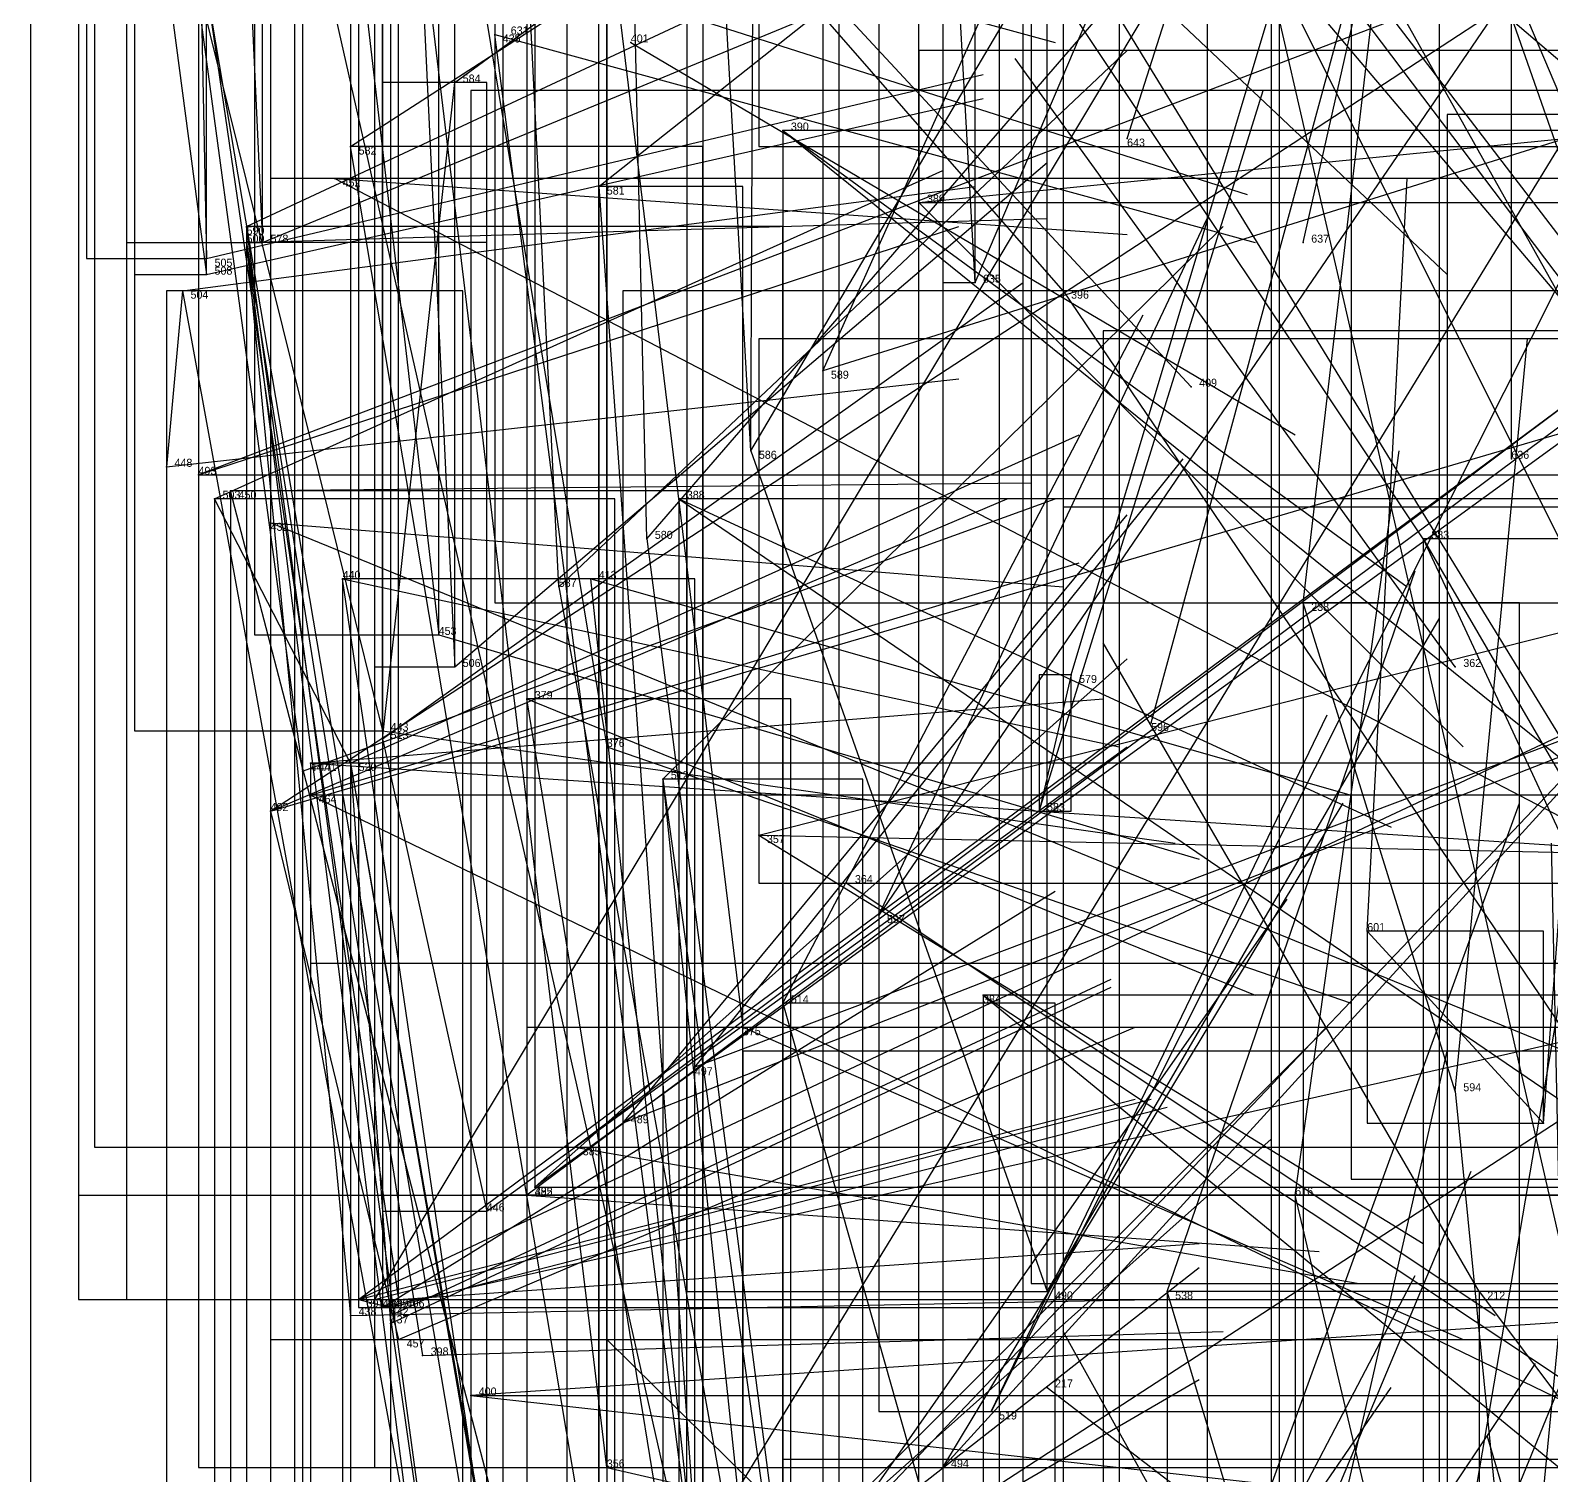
# Model space of a CAD drawing. Extents: x 59.1 to 70.8, y 600.3 to 605.1.
# Drawn here: x 68.106 to 68.296, y 601.061 to 601.2415 of the extents above; entities that cross this region are included whole.
import ezdxf

# ---------------------------------------------------------------- set-up
doc = ezdxf.new("R2010")
doc.units = 0
for name, color, linetype in [('Clients', 3, 'CONTINUOUS'), ('Facilities', 3, 'CONTINUOUS'), ('Facilities_lines', 3, 'CONTINUOUS'), ('Min_max_boxes', 1, 'CONTINUOUS'), ('Normals', 1, 'CONTINUOUS'), ('Source_points', 5, 'CONTINUOUS'), ('Text', 3, 'CONTINUOUS')]:
    doc.layers.add(name, color=color, linetype=linetype)

msp = doc.modelspace()

# ---------------------------------------------------------------- linework, layer by layer
at = {"layer": 'Clients', "color": 5}
for p in [(68.164, 601.241, 444.606), (68.159, 601.235, 445.196), (68.146, 601.227, 445.137), (68.144, 601.223, 444.683), (68.133, 601.217, 445.079), (68.135, 601.215, 445.015), (68.128, 601.213, 444.95), (68.128, 601.211, 444.885), (68.205, 601.199, 445.236), (68.123, 601.187, 444.747), (68.127, 601.186, 444.823), (68.131, 601.184, 444.673), (68.129, 601.183, 444.902), (68.136, 601.18, 444.594), (68.145, 601.173, 444.518), (68.176, 601.173, 444.465), (68.265, 601.17, 445.221), (68.157, 601.166, 444.443), (68.159, 601.162, 444.999), (68.168, 601.158, 444.364), (68.15, 601.154, 444.543), (68.178, 601.152, 444.287), (68.14, 601.149, 444.743), (68.141, 601.146, 444.678), (68.232, 601.144, 445.105), (68.212, 601.131, 445.048), (68.195, 601.117, 444.201), (68.189, 601.112, 444.929), (68.18, 601.105, 444.869), (68.295, 601.105, 444.963), (68.174, 601.102, 444.277), (68.169, 601.097, 444.806), (68.168, 601.096, 444.347), (68.264, 601.096, 445.003), (68.163, 601.094, 444.742), (68.233, 601.084, 444.842), (68.248, 601.084, 444.946), (68.149, 601.083, 444.552), (68.15, 601.082, 444.686), (68.151, 601.082, 444.489), (68.152, 601.083, 444.421), (68.146, 601.081, 444.411), (68.151, 601.081, 444.618), (68.151, 601.08, 444.64), (68.152, 601.078, 444.564), (68.155, 601.076, 444.334), (68.161, 601.071, 444.256), (68.226, 601.069, 444.889), (68.22, 601.062, 444.829)]:
    msp.add_point(p, dxfattribs=at)
at = {"layer": 'Facilities', "color": 3}
for p in [(68.181, 601.24, 444.487), (68.2, 601.229, 444.409), (68.243, 601.228, 445.35), (68.177, 601.222, 445.129), (68.217, 601.22, 444.334), (68.133, 601.215, 444.755), (68.265, 601.215, 445.257), (68.125, 601.209, 444.823), (68.224, 601.21, 445.294), (68.235, 601.209, 444.255), (68.251, 601.197, 444.179), (68.196, 601.189, 445.177), (68.291, 601.188, 445.275), (68.187, 601.183, 444.395), (68.183, 601.178, 445.119), (68.28, 601.178, 444.102), (68.172, 601.172, 445.056), (68.284, 601.162, 444.103), (68.236, 601.161, 445.074), (68.246, 601.155, 445.166), (68.15, 601.153, 444.938), (68.141, 601.15, 444.613), (68.146, 601.15, 444.872), (68.185, 601.148, 444.977), (68.136, 601.144, 444.812), (68.197, 601.141, 444.21), (68.208, 601.135, 444.133), (68.273, 601.129, 445.02), (68.2, 601.12, 444.987), (68.225, 601.121, 444.057), (68.284, 601.109, 445.063), (68.287, 601.084, 443.823), (68.147, 601.083, 444.488), (68.233, 601.072, 443.962), (68.178, 601.062, 444.18)]:
    msp.add_point(p, dxfattribs=at)
at = {"layer": 'Facilities_lines', "color": 3}
for p, q in [((68.451, 601.587, 445.594), (68.149, 601.083, 444.552)), ((68.122, 601.503, 445.604), (68.128, 601.213, 444.95)), ((68.437, 601.456, 445.073), (68.174, 601.026, 444.586)), ((68.125, 601.43, 445.566), (68.135, 601.215, 445.015)), ((68.196, 601.189, 445.177), (68.197, 601.412, 445.822)), ((68.183, 601.178, 445.119), (68.178, 601.396, 445.7)), ((68.384, 601.383, 444.756), (68.212, 601.131, 445.048)), ((68.384, 601.383, 444.756), (68.226, 601.069, 444.889)), ((68.149, 601.375, 445.582), (68.159, 601.162, 444.999)), ((68.142, 601.37, 444.937), (68.503, 601.062, 444.496)), ((68.142, 601.37, 444.937), (68.178, 601.152, 444.287)), ((68.134, 601.365, 445.005), (68.157, 601.166, 444.443)), ((68.136, 601.144, 444.812), (68.459, 601.355, 444.846)), ((68.168, 601.339, 444.729), (68.195, 601.117, 444.201)), ((68.196, 601.189, 445.177), (68.188, 601.331, 445.565)), ((68.19, 601.328, 444.651), (68.508, 600.809, 444.006)), ((68.477, 601.326, 444.96), (68.168, 601.096, 444.347)), ((68.469, 601.323, 445.041), (68.174, 601.102, 444.277)), ((68.147, 601.083, 444.488), (68.468, 601.321, 444.805)), ((68.205, 601.317, 444.576), (68.429, 601.052, 444.748)), ((68.458, 601.312, 444.735), (68.127, 601.186, 444.823)), ((68.172, 601.172, 445.056), (68.165, 601.313, 445.444)), ((68.178, 601.062, 444.18), (68.149, 601.303, 444.799)), ((68.231, 601.302, 444.499), (68.397, 601.085, 444.861)), ((68.436, 601.291, 444.587), (68.169, 601.097, 444.806)), ((68.253, 601.287, 444.42), (68.431, 600.969, 444.515)), ((68.122, 601.282, 445.138), (68.177, 600.957, 444.232)), ((68.122, 601.282, 445.138), (68.14, 601.149, 444.743)), ((68.123, 601.281, 444.944), (68.152, 601.083, 444.421)), ((68.224, 601.21, 445.294), (68.22, 601.282, 445.497)), ((68.119, 601.279, 444.871), (68.15, 601.154, 444.543)), ((68.119, 601.279, 445.076), (68.128, 601.211, 444.885)), ((68.422, 601.279, 444.515), (68.207, 601.053, 444.768)), ((68.408, 601.268, 444.441), (68.22, 601.062, 444.829)), ((68.282, 601.269, 444.343), (68.407, 600.911, 444.397)), ((68.282, 601.269, 444.343), (68.391, 601.011, 444.684)), ((68.19, 601.04, 444.119), (68.139, 601.266, 444.716)), ((68.397, 601.259, 444.37), (68.205, 601.199, 445.236)), ((68.136, 601.144, 444.812), (68.491, 601.248, 444.59)), ((68.271, 601.245, 444.339), (68.382, 601.098, 444.917)), ((68.147, 601.083, 444.488), (68.488, 601.243, 444.682)), ((68.318, 600.999, 444.677), (68.262, 601.243, 445.407)), ((68.19, 601.04, 444.119), (68.164, 601.241, 444.606)), ((68.217, 601.22, 444.334), (68.408, 601.239, 445.212)), ((68.15, 601.153, 444.938), (68.159, 601.235, 445.196)), ((68.161, 601.017, 444.396), (68.495, 601.234, 444.568)), ((68.362, 601.231, 444.228), (68.283, 601.038, 444.842)), ((68.2, 601.229, 444.409), (68.475, 601.007, 444.518)), ((68.19, 600.965, 444.359), (68.146, 601.227, 445.137)), ((68.555, 601.009, 444.151), (68.144, 601.223, 444.683)), ((68.177, 601.222, 445.129), (68.195, 600.97, 444.421)), ((68.16, 601.018, 444.46), (68.133, 601.217, 445.079)), ((68.133, 601.215, 444.755), (68.163, 600.978, 444.076)), ((68.133, 601.215, 444.755), (68.155, 601.076, 444.334)), ((68.133, 601.215, 444.755), (68.146, 601.081, 444.411)), ((68.125, 601.209, 444.823), (68.123, 601.187, 444.747)), ((68.125, 601.209, 444.823), (68.16, 601.017, 444.263)), ((68.446, 601.209, 444.297), (68.18, 601.105, 444.869)), ((68.446, 601.209, 444.297), (68.189, 601.112, 444.929)), ((68.235, 601.209, 444.255), (68.492, 600.829, 444.061)), ((68.197, 601.141, 444.21), (68.442, 601.203, 445.079)), ((68.196, 601.189, 445.177), (68.233, 601.084, 444.842)), ((68.188, 600.965, 443.963), (68.131, 601.184, 444.673)), ((68.146, 601.15, 444.872), (68.129, 601.183, 444.902)), ((68.187, 601.183, 444.395), (68.53, 600.949, 444.107)), ((68.555, 601.009, 444.151), (68.136, 601.18, 444.594)), ((68.183, 601.178, 445.119), (68.217, 600.916, 444.334)), ((68.28, 601.178, 444.102), (68.471, 600.766, 443.954)), ((68.28, 601.178, 444.102), (68.475, 600.842, 444.117)), ((68.189, 600.873, 443.624), (68.145, 601.173, 444.518)), ((68.19, 601.04, 444.119), (68.176, 601.173, 444.465)), ((68.172, 601.172, 445.056), (68.23, 600.851, 444.152)), ((68.284, 601.109, 445.063), (68.265, 601.17, 445.221)), ((68.501, 601.161, 444.284), (68.15, 601.082, 444.686)), ((68.236, 601.161, 445.074), (68.232, 601.144, 445.105)), ((68.201, 600.955, 443.767), (68.168, 601.158, 444.364)), ((68.15, 601.153, 444.938), (68.163, 601.094, 444.742)), ((68.141, 601.15, 444.613), (68.52, 601.125, 444.465)), ((68.146, 601.15, 444.872), (68.179, 600.959, 444.297)), ((68.146, 601.15, 444.872), (68.177, 600.969, 444.307)), ((68.146, 601.15, 444.872), (68.151, 601.08, 444.64)), ((68.185, 601.148, 444.977), (68.199, 601.048, 444.706)), ((68.185, 601.148, 444.977), (68.21, 600.91, 444.269)), ((68.571, 600.938, 443.845), (68.141, 601.146, 444.678)), ((68.136, 601.144, 444.812), (68.152, 601.078, 444.564)), ((68.197, 601.141, 444.21), (68.474, 601.135, 444.839)), ((68.273, 601.129, 445.02), (68.295, 601.105, 444.963)), ((68.2, 601.12, 444.987), (68.234, 601, 444.668)), ((68.225, 601.121, 444.057), (68.525, 600.875, 444.118)), ((68.284, 601.109, 445.063), (68.292, 601.028, 444.732)), ((68.535, 601.096, 444.417), (68.161, 601.071, 444.256)), ((68.328, 600.826, 444.141), (68.264, 601.096, 445.003)), ((68.289, 600.948, 444.452), (68.248, 601.084, 444.946)), ((68.287, 601.084, 443.823), (68.45, 600.866, 444.23)), ((68.147, 601.083, 444.488), (68.151, 601.082, 444.489)), ((68.16, 601.018, 444.46), (68.151, 601.081, 444.618))]:
    msp.add_line(p, q, dxfattribs=at)
at = {"layer": 'Min_max_boxes', "color": 1}
for p, q in [((68.118, 601.794, 444.552), (68.118, 601.083, 444.552)), ((68.118, 601.794, 446.359), (68.118, 601.083, 446.359)), ((68.242, 601.745, 444.661), (68.242, 600.985, 444.661)), ((68.242, 601.745, 445.762), (68.242, 600.985, 445.762)), ((68.14, 601.667, 444.234), (68.14, 600.957, 444.234)), ((68.14, 601.667, 445.81), (68.14, 600.957, 445.81)), ((68.106, 601.558, 444.232), (68.106, 600.957, 444.232)), ((68.106, 601.558, 445.822), (68.106, 600.957, 445.822)), ((68.177, 600.957, 444.232), (68.177, 601.558, 444.232)), ((68.177, 600.957, 445.822), (68.177, 601.558, 445.822)), ((68.113, 601.503, 444.95), (68.113, 601.213, 444.95)), ((68.113, 601.503, 445.604), (68.113, 601.213, 445.604)), ((68.128, 601.213, 444.95), (68.128, 601.503, 444.95)), ((68.128, 601.213, 445.604), (68.128, 601.503, 445.604)), ((68.197, 601.501, 445.061), (68.197, 601.227, 445.061)), ((68.197, 601.501, 445.082), (68.197, 601.227, 445.082)), ((68.227, 601.485, 444.458), (68.227, 600.957, 444.458)), ((68.227, 601.485, 445.066), (68.227, 600.957, 445.066)), ((68.261, 601.46, 444.74), (68.261, 601.034, 444.74)), ((68.261, 601.46, 444.908), (68.261, 601.034, 444.908)), ((68.151, 601.456, 444.586), (68.151, 601.026, 444.586)), ((68.151, 601.456, 445.814), (68.151, 601.026, 445.814)), ((68.146, 601.445, 444.122), (68.146, 600.934, 444.122)), ((68.146, 601.445, 445.029), (68.146, 600.934, 445.029)), ((68.118, 601.43, 445.015), (68.118, 601.215, 445.015)), ((68.118, 601.43, 445.566), (68.118, 601.215, 445.566)), ((68.135, 601.215, 445.015), (68.135, 601.43, 445.015)), ((68.135, 601.215, 445.566), (68.135, 601.43, 445.566)), ((68.188, 601.412, 444.842), (68.188, 601.084, 444.842)), ((68.188, 601.412, 445.822), (68.188, 601.084, 445.822)), ((68.233, 601.084, 444.842), (68.233, 601.412, 444.842)), ((68.233, 601.084, 445.822), (68.233, 601.412, 445.822)), ((68.178, 601.396, 444.334), (68.178, 600.916, 444.334)), ((68.178, 601.396, 445.7), (68.178, 600.916, 445.7)), ((68.217, 600.916, 444.334), (68.217, 601.396, 444.334)), ((68.217, 600.916, 445.7), (68.217, 601.396, 445.7)), ((68.235, 601.389, 444.721), (68.235, 601.182, 444.721)), ((68.235, 601.389, 445.125), (68.235, 601.182, 445.125)), ((68.212, 601.383, 444.756), (68.212, 601.069, 444.756)), ((68.212, 601.383, 445.048), (68.212, 601.069, 445.048)), ((68.112, 601.376, 444.347), (68.112, 601.096, 444.347)), ((68.112, 601.376, 445.109), (68.112, 601.096, 445.109)), ((68.149, 601.375, 444.999), (68.149, 601.162, 444.999)), ((68.149, 601.375, 445.582), (68.149, 601.162, 445.582)), ((68.159, 601.162, 444.999), (68.159, 601.375, 444.999)), ((68.159, 601.162, 445.582), (68.159, 601.375, 445.582)), ((68.114, 601.373, 444.277), (68.114, 601.102, 444.277)), ((68.114, 601.373, 445.041), (68.114, 601.102, 445.041)), ((68.127, 601.37, 444.287), (68.127, 601.062, 444.287)), ((68.127, 601.37, 444.957), (68.127, 601.062, 444.957)), ((68.134, 601.365, 444.443), (68.134, 601.166, 444.443)), ((68.134, 601.365, 445.005), (68.134, 601.166, 445.005)), ((68.157, 601.166, 444.443), (68.157, 601.365, 444.443)), ((68.157, 601.166, 445.005), (68.157, 601.365, 445.005)), ((68.136, 601.355, 444.564), (68.136, 601.078, 444.564)), ((68.136, 601.355, 444.846), (68.136, 601.078, 444.846)), ((68.164, 601.348, 444.564), (68.164, 601.17, 444.564)), ((68.164, 601.348, 445.142), (68.164, 601.17, 445.142)), ((68.173, 601.349, 444.17), (68.173, 600.953, 444.17)), ((68.173, 601.349, 444.905), (68.173, 600.953, 444.905)), ((68.112, 601.345, 444.421), (68.112, 601.083, 444.421)), ((68.112, 601.345, 445.146), (68.112, 601.083, 445.146)), ((68.152, 601.083, 444.421), (68.152, 601.345, 444.421)), ((68.152, 601.083, 445.146), (68.152, 601.345, 445.146)), ((68.168, 601.339, 444.201), (68.168, 601.117, 444.201)), ((68.168, 601.339, 444.988), (68.168, 601.117, 444.988)), ((68.19, 601.328, 444.006), (68.19, 600.809, 444.006)), ((68.19, 601.328, 444.897), (68.19, 600.809, 444.897)), ((68.147, 601.321, 444.488), (68.147, 601.082, 444.488)), ((68.147, 601.321, 444.805), (68.147, 601.082, 444.805)), ((68.205, 601.317, 444.576), (68.205, 601.052, 444.576)), ((68.205, 601.317, 445.011), (68.205, 601.052, 445.011)), ((68.127, 601.312, 444.668), (68.127, 601.186, 444.668)), ((68.127, 601.312, 444.823), (68.127, 601.186, 444.823)), ((68.165, 601.313, 444.152), (68.165, 600.851, 444.152)), ((68.165, 601.313, 445.444), (68.165, 600.851, 445.444)), ((68.23, 600.851, 444.152), (68.23, 601.313, 444.152)), ((68.23, 600.851, 445.444), (68.23, 601.313, 445.444)), ((68.149, 601.303, 444.18), (68.149, 601.062, 444.18)), ((68.149, 601.303, 444.799), (68.149, 601.062, 444.799)), ((68.178, 601.062, 444.18), (68.178, 601.303, 444.18)), ((68.178, 601.062, 444.799), (68.178, 601.303, 444.799)), ((68.231, 601.302, 444.499), (68.231, 601.085, 444.499)), ((68.231, 601.302, 445.327), (68.231, 601.085, 445.327)), ((68.169, 601.291, 444.587), (68.169, 601.097, 444.587)), ((68.169, 601.291, 444.806), (68.169, 601.097, 444.806)), ((68.253, 601.287, 444.42), (68.253, 600.969, 444.42)), ((68.253, 601.287, 444.515), (68.253, 600.969, 444.515)), ((68.22, 601.282, 445.294), (68.22, 601.21, 445.294)), ((68.22, 601.282, 445.497), (68.22, 601.21, 445.497)), ((68.224, 601.21, 445.294), (68.224, 601.282, 445.294)), ((68.224, 601.21, 445.497), (68.224, 601.282, 445.497)), ((68.119, 601.279, 444.543), (68.119, 601.154, 444.543)), ((68.119, 601.279, 444.871), (68.119, 601.154, 444.871)), ((68.119, 601.279, 444.885), (68.119, 601.211, 444.885)), ((68.119, 601.279, 445.076), (68.119, 601.211, 445.076)), ((68.128, 601.211, 444.885), (68.128, 601.279, 444.885)), ((68.128, 601.211, 445.076), (68.128, 601.279, 445.076)), ((68.15, 601.154, 444.543), (68.15, 601.279, 444.543)), ((68.15, 601.154, 444.871), (68.15, 601.279, 444.871)), ((68.207, 601.279, 444.515), (68.207, 601.053, 444.515)), ((68.207, 601.279, 444.768), (68.207, 601.053, 444.768)), ((68.22, 601.268, 444.393), (68.22, 600.923, 444.393)), ((68.22, 601.268, 444.829), (68.22, 600.923, 444.829)), ((68.282, 601.269, 444.343), (68.282, 600.911, 444.343)), ((68.282, 601.269, 444.684), (68.282, 600.911, 444.684)), ((68.139, 601.266, 444.119), (68.139, 601.04, 444.119)), ((68.139, 601.266, 444.716), (68.139, 601.04, 444.716)), ((68.205, 601.259, 444.168), (68.205, 600.815, 444.168)), ((68.205, 601.259, 445.236), (68.205, 600.815, 445.236)), ((68.15, 601.253, 444.284), (68.15, 601.082, 444.284)), ((68.15, 601.253, 444.686), (68.15, 601.082, 444.686)), ((68.271, 601.245, 444.339), (68.271, 601.098, 444.339)), ((68.271, 601.245, 444.917), (68.271, 601.098, 444.917)), ((68.262, 601.243, 444.279), (68.262, 600.847, 444.279)), ((68.262, 601.243, 445.407), (68.262, 600.847, 445.407)), ((68.408, 601.239, 444.334), (68.217, 601.239, 444.334)), ((68.217, 601.239, 444.334), (68.217, 601.22, 444.334)), ((68.408, 601.239, 445.212), (68.217, 601.239, 445.212)), ((68.217, 601.239, 445.212), (68.217, 601.22, 445.212)), ((68.217, 601.239, 444.334), (68.217, 601.239, 445.212)), ((68.163, 601.235, 444.742), (68.15, 601.235, 444.742)), ((68.15, 601.235, 444.742), (68.15, 601.094, 444.742)), ((68.163, 601.235, 445.196), (68.15, 601.235, 445.196)), ((68.15, 601.235, 445.196), (68.15, 601.094, 445.196)), ((68.15, 601.235, 444.742), (68.15, 601.235, 445.196)), ((68.495, 601.234, 444.396), (68.161, 601.234, 444.396)), ((68.161, 601.234, 444.396), (68.161, 601.017, 444.396)), ((68.495, 601.234, 444.568), (68.161, 601.234, 444.568)), ((68.161, 601.234, 444.568), (68.161, 601.017, 444.568)), ((68.161, 601.234, 444.396), (68.161, 601.234, 444.568)), ((68.163, 601.094, 444.742), (68.163, 601.235, 444.742)), ((68.163, 601.094, 445.196), (68.163, 601.235, 445.196)), ((68.163, 601.235, 444.742), (68.163, 601.235, 445.196)), ((68.39, 601.231, 444.01), (68.283, 601.231, 444.01)), ((68.283, 601.231, 444.01), (68.283, 600.773, 444.01)), ((68.39, 601.231, 444.842), (68.283, 601.231, 444.842)), ((68.283, 601.231, 444.842), (68.283, 600.773, 444.842)), ((68.283, 601.231, 444.01), (68.283, 601.231, 444.842)), ((68.475, 601.229, 444.409), (68.2, 601.229, 444.409)), ((68.2, 601.229, 444.409), (68.2, 601.007, 444.409)), ((68.475, 601.229, 444.518), (68.2, 601.229, 444.518)), ((68.2, 601.229, 444.518), (68.2, 601.007, 444.518)), ((68.2, 601.229, 444.409), (68.2, 601.229, 444.518)), ((68.19, 601.227, 444.359), (68.146, 601.227, 444.359)), ((68.146, 601.227, 444.359), (68.146, 600.965, 444.359)), ((68.19, 601.227, 445.137), (68.146, 601.227, 445.137)), ((68.146, 601.227, 445.137), (68.146, 600.965, 445.137)), ((68.146, 601.227, 444.359), (68.146, 601.227, 445.137)), ((68.19, 600.965, 444.359), (68.19, 601.227, 444.359)), ((68.19, 600.965, 445.137), (68.19, 601.227, 445.137)), ((68.19, 601.227, 444.359), (68.19, 601.227, 445.137)), ((68.197, 601.227, 445.061), (68.415, 601.227, 445.061)), ((68.197, 601.227, 445.082), (68.415, 601.227, 445.082)), ((68.197, 601.227, 445.061), (68.197, 601.227, 445.082)), ((68.555, 601.223, 444.151), (68.136, 601.223, 444.151)), ((68.136, 601.223, 444.151), (68.136, 601.009, 444.151)), ((68.555, 601.223, 444.683), (68.136, 601.223, 444.683)), ((68.136, 601.223, 444.683), (68.136, 601.009, 444.683)), ((68.136, 601.223, 444.151), (68.136, 601.223, 444.683)), ((68.195, 601.222, 444.421), (68.177, 601.222, 444.421)), ((68.177, 601.222, 444.421), (68.177, 600.97, 444.421)), ((68.195, 601.222, 445.129), (68.177, 601.222, 445.129)), ((68.177, 601.222, 445.129), (68.177, 600.97, 445.129)), ((68.177, 601.222, 444.421), (68.177, 601.222, 445.129)), ((68.195, 600.97, 444.421), (68.195, 601.222, 444.421)), ((68.195, 600.97, 445.129), (68.195, 601.222, 445.129)), ((68.195, 601.222, 444.421), (68.195, 601.222, 445.129)), ((68.217, 601.22, 444.334), (68.408, 601.22, 444.334)), ((68.217, 601.22, 445.212), (68.408, 601.22, 445.212)), ((68.217, 601.22, 444.334), (68.217, 601.22, 445.212)), ((68.2, 601.217, 443.968), (68.133, 601.217, 443.968)), ((68.133, 601.217, 443.968), (68.133, 600.828, 443.968)), ((68.2, 601.217, 445.079), (68.133, 601.217, 445.079)), ((68.133, 601.217, 445.079), (68.133, 600.828, 445.079)), ((68.133, 601.217, 443.968), (68.133, 601.217, 445.079)), ((68.2, 600.828, 443.968), (68.2, 601.217, 443.968)), ((68.2, 600.828, 445.079), (68.2, 601.217, 445.079)), ((68.2, 601.217, 443.968), (68.2, 601.217, 445.079)), ((68.118, 601.215, 445.015), (68.135, 601.215, 445.015)), ((68.118, 601.215, 445.566), (68.135, 601.215, 445.566)), ((68.118, 601.215, 445.015), (68.118, 601.215, 445.566)), ((68.163, 601.215, 444.076), (68.133, 601.215, 444.076)), ((68.133, 601.215, 444.076), (68.133, 600.978, 444.076)), ((68.163, 601.215, 444.755), (68.133, 601.215, 444.755)), ((68.133, 601.215, 444.755), (68.133, 600.978, 444.755)), ((68.133, 601.215, 444.076), (68.133, 601.215, 444.755)), ((68.135, 601.215, 445.015), (68.135, 601.215, 445.566)), ((68.163, 600.978, 444.076), (68.163, 601.215, 444.076)), ((68.163, 600.978, 444.755), (68.163, 601.215, 444.755)), ((68.163, 601.215, 444.076), (68.163, 601.215, 444.755)), ((68.113, 601.213, 444.95), (68.128, 601.213, 444.95)), ((68.113, 601.213, 445.604), (68.128, 601.213, 445.604)), ((68.113, 601.213, 444.95), (68.113, 601.213, 445.604)), ((68.128, 601.213, 444.95), (68.128, 601.213, 445.604)), ((68.119, 601.211, 444.885), (68.128, 601.211, 444.885)), ((68.119, 601.211, 445.076), (68.128, 601.211, 445.076)), ((68.119, 601.211, 444.885), (68.119, 601.211, 445.076)), ((68.128, 601.211, 444.885), (68.128, 601.211, 445.076)), ((68.16, 601.209, 444.263), (68.123, 601.209, 444.263)), ((68.123, 601.209, 444.263), (68.123, 601.017, 444.263)), ((68.16, 601.209, 444.823), (68.123, 601.209, 444.823)), ((68.123, 601.209, 444.823), (68.123, 601.017, 444.823)), ((68.123, 601.209, 444.263), (68.123, 601.209, 444.823)), ((68.16, 601.017, 444.263), (68.16, 601.209, 444.263)), ((68.16, 601.017, 444.823), (68.16, 601.209, 444.823)), ((68.16, 601.209, 444.263), (68.16, 601.209, 444.823)), ((68.518, 601.209, 443.667), (68.18, 601.209, 443.667)), ((68.18, 601.209, 443.667), (68.18, 600.986, 443.667)), ((68.518, 601.209, 444.929), (68.18, 601.209, 444.929)), ((68.18, 601.209, 444.929), (68.18, 600.986, 444.929)), ((68.18, 601.209, 443.667), (68.18, 601.209, 444.929)), ((68.22, 601.21, 445.294), (68.224, 601.21, 445.294)), ((68.22, 601.21, 445.497), (68.224, 601.21, 445.497)), ((68.22, 601.21, 445.294), (68.22, 601.21, 445.497)), ((68.224, 601.21, 445.294), (68.224, 601.21, 445.497)), ((68.492, 601.209, 444.061), (68.235, 601.209, 444.061)), ((68.235, 601.209, 444.061), (68.235, 600.829, 444.061)), ((68.492, 601.209, 444.255), (68.235, 601.209, 444.255)), ((68.235, 601.209, 444.255), (68.235, 600.829, 444.255)), ((68.235, 601.209, 444.061), (68.235, 601.209, 444.255)), ((68.474, 601.203, 444.21), (68.197, 601.203, 444.21)), ((68.197, 601.203, 444.21), (68.197, 601.135, 444.21)), ((68.474, 601.203, 445.079), (68.197, 601.203, 445.079)), ((68.197, 601.203, 445.079), (68.197, 601.135, 445.079)), ((68.197, 601.203, 444.21), (68.197, 601.203, 445.079)), ((68.44, 601.204, 444.222), (68.24, 601.204, 444.222)), ((68.24, 601.204, 444.222), (68.24, 600.994, 444.222)), ((68.44, 601.204, 444.561), (68.24, 601.204, 444.561)), ((68.24, 601.204, 444.561), (68.24, 600.994, 444.561)), ((68.24, 601.204, 444.222), (68.24, 601.204, 444.561)), ((68.127, 601.186, 444.668), (68.493, 601.186, 444.668)), ((68.127, 601.186, 444.823), (68.493, 601.186, 444.823)), ((68.127, 601.186, 444.668), (68.127, 601.186, 444.823)), ((68.188, 601.184, 443.963), (68.131, 601.184, 443.963)), ((68.131, 601.184, 443.963), (68.131, 600.965, 443.963)), ((68.188, 601.184, 444.673), (68.131, 601.184, 444.673)), ((68.131, 601.184, 444.673), (68.131, 600.965, 444.673)), ((68.131, 601.184, 443.963), (68.131, 601.184, 444.673)), ((68.188, 600.965, 443.963), (68.188, 601.184, 443.963)), ((68.188, 600.965, 444.673), (68.188, 601.184, 444.673)), ((68.188, 601.184, 443.963), (68.188, 601.184, 444.673)), ((68.179, 601.183, 444.297), (68.129, 601.183, 444.297)), ((68.129, 601.183, 444.297), (68.129, 600.959, 444.297)), ((68.179, 601.183, 444.902), (68.129, 601.183, 444.902)), ((68.129, 601.183, 444.902), (68.129, 600.959, 444.902)), ((68.129, 601.183, 444.297), (68.129, 601.183, 444.902)), ((68.179, 600.959, 444.297), (68.179, 601.183, 444.297)), ((68.179, 600.959, 444.902), (68.179, 601.183, 444.902)), ((68.179, 601.183, 444.297), (68.179, 601.183, 444.902)), ((68.53, 601.183, 444.107), (68.187, 601.183, 444.107)), ((68.187, 601.183, 444.107), (68.187, 600.949, 444.107)), ((68.53, 601.183, 444.395), (68.187, 601.183, 444.395)), ((68.187, 601.183, 444.395), (68.187, 600.949, 444.395)), ((68.187, 601.183, 444.107), (68.187, 601.183, 444.395)), ((68.235, 601.182, 444.721), (68.383, 601.182, 444.721)), ((68.235, 601.182, 445.125), (68.383, 601.182, 445.125)), ((68.235, 601.182, 444.721), (68.235, 601.182, 445.125)), ((68.475, 601.178, 443.954), (68.28, 601.178, 443.954)), ((68.28, 601.178, 443.954), (68.28, 600.766, 443.954)), ((68.475, 601.178, 444.117), (68.28, 601.178, 444.117)), ((68.28, 601.178, 444.117), (68.28, 600.766, 444.117)), ((68.28, 601.178, 443.954), (68.28, 601.178, 444.117)), ((68.189, 601.173, 443.624), (68.145, 601.173, 443.624)), ((68.145, 601.173, 443.624), (68.145, 600.873, 443.624)), ((68.189, 601.173, 444.518), (68.145, 601.173, 444.518)), ((68.145, 601.173, 444.518), (68.145, 600.873, 444.518)), ((68.145, 601.173, 443.624), (68.145, 601.173, 444.518)), ((68.189, 600.873, 443.624), (68.189, 601.173, 443.624)), ((68.189, 600.873, 444.518), (68.189, 601.173, 444.518)), ((68.189, 601.173, 443.624), (68.189, 601.173, 444.518)), ((68.164, 601.17, 444.564), (68.475, 601.17, 444.564)), ((68.164, 601.17, 445.142), (68.475, 601.17, 445.142)), ((68.164, 601.17, 444.564), (68.164, 601.17, 445.142)), ((68.292, 601.17, 444.732), (68.265, 601.17, 444.732)), ((68.265, 601.17, 444.732), (68.265, 601.028, 444.732)), ((68.292, 601.17, 445.221), (68.265, 601.17, 445.221)), ((68.265, 601.17, 445.221), (68.265, 601.028, 445.221)), ((68.265, 601.17, 444.732), (68.265, 601.17, 445.221)), ((68.292, 601.028, 444.732), (68.292, 601.17, 444.732)), ((68.292, 601.028, 445.221), (68.292, 601.17, 445.221)), ((68.292, 601.17, 444.732), (68.292, 601.17, 445.221)), ((68.134, 601.166, 444.443), (68.157, 601.166, 444.443)), ((68.134, 601.166, 445.005), (68.157, 601.166, 445.005)), ((68.134, 601.166, 444.443), (68.134, 601.166, 445.005)), ((68.157, 601.166, 444.443), (68.157, 601.166, 445.005)), ((68.149, 601.162, 444.999), (68.159, 601.162, 444.999)), ((68.149, 601.162, 445.582), (68.159, 601.162, 445.582)), ((68.149, 601.162, 444.999), (68.149, 601.162, 445.582)), ((68.159, 601.162, 444.999), (68.159, 601.162, 445.582)), ((68.236, 601.161, 445.074), (68.232, 601.161, 445.074)), ((68.232, 601.161, 445.074), (68.232, 601.144, 445.074)), ((68.236, 601.161, 445.105), (68.232, 601.161, 445.105)), ((68.232, 601.161, 445.105), (68.232, 601.144, 445.105)), ((68.232, 601.161, 445.074), (68.232, 601.161, 445.105)), ((68.236, 601.144, 445.074), (68.236, 601.161, 445.074)), ((68.236, 601.144, 445.105), (68.236, 601.161, 445.105)), ((68.236, 601.161, 445.074), (68.236, 601.161, 445.105)), ((68.201, 601.158, 443.767), (68.168, 601.158, 443.767)), ((68.168, 601.158, 443.767), (68.168, 600.955, 443.767)), ((68.201, 601.158, 444.364), (68.168, 601.158, 444.364)), ((68.168, 601.158, 444.364), (68.168, 600.955, 444.364)), ((68.168, 601.158, 443.767), (68.168, 601.158, 444.364)), ((68.201, 600.955, 443.767), (68.201, 601.158, 443.767)), ((68.201, 600.955, 444.364), (68.201, 601.158, 444.364)), ((68.201, 601.158, 443.767), (68.201, 601.158, 444.364)), ((68.119, 601.154, 444.543), (68.15, 601.154, 444.543)), ((68.119, 601.154, 444.871), (68.15, 601.154, 444.871)), ((68.119, 601.154, 444.543), (68.119, 601.154, 444.871)), ((68.15, 601.154, 444.543), (68.15, 601.154, 444.871)), ((68.52, 601.15, 444.465), (68.141, 601.15, 444.465)), ((68.141, 601.15, 444.465), (68.141, 601.125, 444.465)), ((68.52, 601.15, 444.613), (68.141, 601.15, 444.613)), ((68.141, 601.15, 444.613), (68.141, 601.125, 444.613)), ((68.141, 601.15, 444.465), (68.141, 601.15, 444.613)), ((68.21, 601.148, 444.269), (68.185, 601.148, 444.269)), ((68.185, 601.148, 444.269), (68.185, 600.91, 444.269)), ((68.21, 601.148, 444.977), (68.185, 601.148, 444.977)), ((68.185, 601.148, 444.977), (68.185, 600.91, 444.977)), ((68.185, 601.148, 444.269), (68.185, 601.148, 444.977)), ((68.21, 600.91, 444.269), (68.21, 601.148, 444.269)), ((68.21, 600.91, 444.977), (68.21, 601.148, 444.977)), ((68.21, 601.148, 444.269), (68.21, 601.148, 444.977)), ((68.571, 601.146, 443.845), (68.141, 601.146, 443.845)), ((68.141, 601.146, 443.845), (68.141, 600.938, 443.845)), ((68.571, 601.146, 444.678), (68.141, 601.146, 444.678)), ((68.141, 601.146, 444.678), (68.141, 600.938, 444.678)), ((68.141, 601.146, 443.845), (68.141, 601.146, 444.678)), ((68.232, 601.144, 445.074), (68.236, 601.144, 445.074)), ((68.232, 601.144, 445.105), (68.236, 601.144, 445.105)), ((68.232, 601.144, 445.074), (68.232, 601.144, 445.105)), ((68.236, 601.144, 445.074), (68.236, 601.144, 445.105)), ((68.197, 601.135, 444.21), (68.474, 601.135, 444.21)), ((68.197, 601.135, 445.079), (68.474, 601.135, 445.079)), ((68.197, 601.135, 444.21), (68.197, 601.135, 445.079)), ((68.295, 601.129, 444.963), (68.273, 601.129, 444.963)), ((68.273, 601.129, 444.963), (68.273, 601.105, 444.963)), ((68.295, 601.129, 445.02), (68.273, 601.129, 445.02)), ((68.273, 601.129, 445.02), (68.273, 601.105, 445.02)), ((68.273, 601.129, 444.963), (68.273, 601.129, 445.02)), ((68.295, 601.105, 444.963), (68.295, 601.129, 444.963)), ((68.295, 601.105, 445.02), (68.295, 601.129, 445.02)), ((68.295, 601.129, 444.963), (68.295, 601.129, 445.02)), ((68.141, 601.125, 444.465), (68.52, 601.125, 444.465)), ((68.141, 601.125, 444.613), (68.52, 601.125, 444.613)), ((68.141, 601.125, 444.465), (68.141, 601.125, 444.613)), ((68.234, 601.12, 444.668), (68.2, 601.12, 444.668)), ((68.2, 601.12, 444.668), (68.2, 601, 444.668)), ((68.234, 601.12, 444.987), (68.2, 601.12, 444.987)), ((68.2, 601.12, 444.987), (68.2, 601, 444.987)), ((68.2, 601.12, 444.668), (68.2, 601.12, 444.987)), ((68.525, 601.121, 444.057), (68.225, 601.121, 444.057)), ((68.225, 601.121, 444.057), (68.225, 600.875, 444.057)), ((68.525, 601.121, 444.118), (68.225, 601.121, 444.118)), ((68.225, 601.121, 444.118), (68.225, 600.875, 444.118)), ((68.225, 601.121, 444.057), (68.225, 601.121, 444.118)), ((68.234, 601, 444.668), (68.234, 601.12, 444.668)), ((68.234, 601, 444.987), (68.234, 601.12, 444.987)), ((68.234, 601.12, 444.668), (68.234, 601.12, 444.987)), ((68.168, 601.117, 444.201), (68.471, 601.117, 444.201)), ((68.168, 601.117, 444.988), (68.471, 601.117, 444.988)), ((68.168, 601.117, 444.201), (68.168, 601.117, 444.988)), ((68.53, 601.114, 443.902), (68.195, 601.114, 443.902)), ((68.195, 601.114, 443.902), (68.195, 600.827, 443.902)), ((68.53, 601.114, 444.232), (68.195, 601.114, 444.232)), ((68.195, 601.114, 444.232), (68.195, 600.827, 444.232)), ((68.195, 601.114, 443.902), (68.195, 601.114, 444.232)), ((68.273, 601.105, 444.963), (68.295, 601.105, 444.963)), ((68.273, 601.105, 445.02), (68.295, 601.105, 445.02)), ((68.273, 601.105, 444.963), (68.273, 601.105, 445.02)), ((68.295, 601.105, 444.963), (68.295, 601.105, 445.02)), ((68.114, 601.102, 444.277), (68.485, 601.102, 444.277)), ((68.114, 601.102, 445.041), (68.485, 601.102, 445.041)), ((68.114, 601.102, 444.277), (68.114, 601.102, 445.041)), ((68.169, 601.097, 444.587), (68.436, 601.097, 444.587)), ((68.169, 601.097, 444.806), (68.436, 601.097, 444.806)), ((68.169, 601.097, 444.587), (68.169, 601.097, 444.806)), ((68.271, 601.098, 444.339), (68.382, 601.098, 444.339)), ((68.271, 601.098, 444.917), (68.382, 601.098, 444.917)), ((68.271, 601.098, 444.339), (68.271, 601.098, 444.917)), ((68.112, 601.096, 444.347), (68.477, 601.096, 444.347)), ((68.112, 601.096, 445.109), (68.477, 601.096, 445.109)), ((68.112, 601.096, 444.347), (68.112, 601.096, 445.109)), ((68.535, 601.096, 444.256), (68.161, 601.096, 444.256)), ((68.161, 601.096, 444.256), (68.161, 601.071, 444.256)), ((68.535, 601.096, 444.417), (68.161, 601.096, 444.417)), ((68.161, 601.096, 444.417), (68.161, 601.071, 444.417)), ((68.161, 601.096, 444.256), (68.161, 601.096, 444.417)), ((68.328, 601.096, 444.141), (68.264, 601.096, 444.141)), ((68.264, 601.096, 444.141), (68.264, 600.826, 444.141)), ((68.328, 601.096, 445.003), (68.264, 601.096, 445.003)), ((68.264, 601.096, 445.003), (68.264, 600.826, 445.003)), ((68.264, 601.096, 444.141), (68.264, 601.096, 445.003)), ((68.15, 601.094, 444.742), (68.163, 601.094, 444.742)), ((68.15, 601.094, 445.196), (68.163, 601.094, 445.196)), ((68.15, 601.094, 444.742), (68.15, 601.094, 445.196)), ((68.163, 601.094, 444.742), (68.163, 601.094, 445.196)), ((68.188, 601.084, 444.842), (68.233, 601.084, 444.842)), ((68.188, 601.084, 445.822), (68.233, 601.084, 445.822)), ((68.188, 601.084, 444.842), (68.188, 601.084, 445.822)), ((68.231, 601.085, 444.499), (68.397, 601.085, 444.499)), ((68.231, 601.085, 445.327), (68.397, 601.085, 445.327)), ((68.231, 601.085, 444.499), (68.231, 601.085, 445.327)), ((68.233, 601.084, 444.842), (68.233, 601.084, 445.822)), ((68.304, 601.084, 444.023), (68.248, 601.084, 444.023)), ((68.248, 601.084, 444.023), (68.248, 600.761, 444.023)), ((68.304, 601.084, 444.946), (68.248, 601.084, 444.946)), ((68.248, 601.084, 444.946), (68.248, 600.761, 444.946)), ((68.248, 601.084, 444.023), (68.248, 601.084, 444.946)), ((68.45, 601.084, 443.823), (68.287, 601.084, 443.823)), ((68.287, 601.084, 443.823), (68.287, 600.866, 443.823)), ((68.45, 601.084, 444.23), (68.287, 601.084, 444.23)), ((68.287, 601.084, 444.23), (68.287, 600.866, 444.23)), ((68.287, 601.084, 443.823), (68.287, 601.084, 444.23)), ((68.112, 601.083, 444.421), (68.152, 601.083, 444.421)), ((68.112, 601.083, 445.146), (68.152, 601.083, 445.146)), ((68.112, 601.083, 444.421), (68.112, 601.083, 445.146)), ((68.118, 601.083, 444.552), (68.451, 601.083, 444.552)), ((68.118, 601.083, 446.359), (68.451, 601.083, 446.359)), ((68.118, 601.083, 444.552), (68.118, 601.083, 446.359)), ((68.147, 601.082, 444.488), (68.488, 601.082, 444.488)), ((68.147, 601.082, 444.805), (68.488, 601.082, 444.805)), ((68.147, 601.082, 444.488), (68.147, 601.082, 444.805)), ((68.15, 601.082, 444.284), (68.501, 601.082, 444.284)), ((68.15, 601.082, 444.686), (68.501, 601.082, 444.686)), ((68.15, 601.082, 444.284), (68.15, 601.082, 444.686)), ((68.152, 601.083, 444.421), (68.152, 601.083, 445.146)), ((68.136, 601.078, 444.564), (68.491, 601.078, 444.564)), ((68.136, 601.078, 444.846), (68.491, 601.078, 444.846)), ((68.136, 601.078, 444.564), (68.136, 601.078, 444.846)), ((68.161, 601.071, 444.256), (68.535, 601.071, 444.256)), ((68.161, 601.071, 444.417), (68.535, 601.071, 444.417)), ((68.161, 601.071, 444.256), (68.161, 601.071, 444.417)), ((68.212, 601.069, 444.756), (68.384, 601.069, 444.756)), ((68.212, 601.069, 445.048), (68.384, 601.069, 445.048)), ((68.212, 601.069, 444.756), (68.212, 601.069, 445.048)), ((68.557, 601.063, 443.471), (68.2, 601.063, 443.471)), ((68.2, 601.063, 443.471), (68.2, 600.911, 443.471)), ((68.557, 601.063, 444.486), (68.2, 601.063, 444.486)), ((68.2, 601.063, 444.486), (68.2, 600.911, 444.486)), ((68.2, 601.063, 443.471), (68.2, 601.063, 444.486)), ((68.127, 601.062, 444.287), (68.503, 601.062, 444.287)), ((68.127, 601.062, 444.957), (68.503, 601.062, 444.957)), ((68.127, 601.062, 444.287), (68.127, 601.062, 444.957)), ((68.149, 601.062, 444.18), (68.178, 601.062, 444.18)), ((68.149, 601.062, 444.799), (68.178, 601.062, 444.799)), ((68.149, 601.062, 444.18), (68.149, 601.062, 444.799)), ((68.178, 601.062, 444.18), (68.178, 601.062, 444.799))]:
    msp.add_line(p, q, dxfattribs=at)
at = {"layer": 'Normals', "color": 1}
for p, q in [((68.243, 601.228, 445.35), (68.271, 601.316, 445.312)), ((68.265, 601.215, 445.257), (68.286, 601.308, 445.227)), ((68.224, 601.21, 445.294), (68.261, 601.297, 445.261)), ((68.159, 601.235, 445.196), (68.238, 601.293, 445.176)), ((68.205, 601.199, 445.236), (68.244, 601.286, 445.207)), ((68.177, 601.222, 445.129), (68.254, 601.283, 445.11)), ((68.291, 601.188, 445.275), (68.291, 601.283, 445.243)), ((68.146, 601.227, 445.137), (68.228, 601.28, 445.116)), ((68.235, 601.209, 444.255), (68.173, 601.28, 444.223)), ((68.212, 601.278, 444.518), (68.283, 601.211, 444.54)), ((68.196, 601.189, 445.177), (68.245, 601.272, 445.153)), ((68.139, 601.266, 444.716), (68.234, 601.24, 444.734)), ((68.251, 601.197, 444.179), (68.186, 601.267, 444.15)), ((68.265, 601.17, 445.221), (68.276, 601.264, 445.187)), ((68.133, 601.217, 445.079), (68.223, 601.259, 445.065)), ((68.28, 601.178, 444.102), (68.228, 601.256, 444.067)), ((68.135, 601.215, 445.015), (68.227, 601.253, 445.001)), ((68.164, 601.251, 444.564), (68.258, 601.221, 444.582)), ((68.183, 601.178, 445.119), (68.247, 601.252, 445.098)), ((68.236, 601.161, 445.074), (68.263, 601.251, 445.041)), ((68.246, 601.155, 445.166), (68.271, 601.247, 445.135)), ((68.305, 601.162, 444.023), (68.264, 601.244, 443.985)), ((68.164, 601.241, 444.606), (68.259, 601.215, 444.623)), ((68.181, 601.24, 444.487), (68.264, 601.191, 444.514)), ((68.172, 601.172, 445.056), (68.243, 601.239, 445.035)), ((68.284, 601.162, 444.103), (68.229, 601.238, 444.069)), ((68.128, 601.213, 444.95), (68.225, 601.236, 444.943)), ((68.232, 601.144, 445.105), (68.26, 601.234, 445.072)), ((68.128, 601.211, 444.885), (68.225, 601.233, 444.881)), ((68.2, 601.229, 444.409), (68.278, 601.172, 444.434)), ((68.129, 601.183, 444.902), (68.22, 601.224, 444.894)), ((68.159, 601.162, 444.999), (68.233, 601.225, 444.978)), ((68.125, 601.209, 444.823), (68.224, 601.222, 444.826)), ((68.144, 601.223, 444.683), (68.243, 601.216, 444.694)), ((68.273, 601.129, 445.02), (68.278, 601.223, 444.985)), ((68.217, 601.22, 444.334), (68.285, 601.152, 444.362)), ((68.127, 601.186, 444.823), (68.222, 601.217, 444.82)), ((68.133, 601.215, 444.755), (68.233, 601.218, 444.761)), ((68.185, 601.148, 444.977), (68.255, 601.217, 444.957)), ((68.212, 601.131, 445.048), (68.253, 601.218, 445.021)), ((68.15, 601.153, 444.938), (68.23, 601.21, 444.919)), ((68.2, 601.12, 444.987), (68.245, 601.206, 444.962)), ((68.284, 601.109, 445.063), (68.293, 601.203, 445.029)), ((68.123, 601.187, 444.747), (68.222, 601.198, 444.75)), ((68.295, 601.105, 444.963), (68.302, 601.199, 444.929)), ((68.146, 601.15, 444.872), (68.237, 601.191, 444.863)), ((68.189, 601.112, 444.929), (68.25, 601.188, 444.907)), ((68.264, 601.096, 445.003), (68.277, 601.189, 444.969)), ((68.131, 601.184, 444.673), (68.231, 601.185, 444.678)), ((68.136, 601.144, 444.812), (68.228, 601.183, 444.806)), ((68.14, 601.149, 444.743), (68.234, 601.183, 444.737)), ((68.187, 601.183, 444.395), (68.276, 601.142, 444.414)), ((68.18, 601.105, 444.869), (68.243, 601.181, 444.85)), ((68.136, 601.18, 444.594), (68.235, 601.172, 444.604)), ((68.141, 601.146, 444.678), (68.237, 601.175, 444.677)), ((68.145, 601.173, 444.518), (68.242, 601.152, 444.532)), ((68.176, 601.173, 444.465), (68.271, 601.146, 444.48)), ((68.248, 601.084, 444.946), (68.279, 601.174, 444.917)), ((68.233, 601.084, 444.842), (68.282, 601.168, 444.818)), ((68.157, 601.166, 444.443), (68.252, 601.138, 444.459)), ((68.287, 601.084, 443.823), (68.24, 601.165, 443.789)), ((68.169, 601.097, 444.806), (68.243, 601.163, 444.791)), ((68.141, 601.15, 444.613), (68.24, 601.158, 444.621)), ((68.168, 601.158, 444.364), (68.259, 601.121, 444.38)), ((68.226, 601.069, 444.889), (68.268, 601.156, 444.864)), ((68.15, 601.154, 444.543), (68.249, 601.14, 444.552)), ((68.163, 601.094, 444.742), (68.243, 601.152, 444.725)), ((68.178, 601.152, 444.287), (68.271, 601.12, 444.303)), ((68.22, 601.062, 444.829), (68.27, 601.145, 444.802)), ((68.26, 601.057, 444.787), (68.292, 601.145, 444.753)), ((68.197, 601.141, 444.21), (68.28, 601.09, 444.232)), ((68.298, 601.047, 444.9), (68.296, 601.14, 444.864)), ((68.208, 601.135, 444.133), (68.289, 601.081, 444.154)), ((68.15, 601.082, 444.686), (68.234, 601.134, 444.669)), ((68.207, 601.053, 444.768), (68.263, 601.133, 444.744)), ((68.283, 601.038, 444.842), (68.299, 601.132, 444.812)), ((68.151, 601.081, 444.618), (68.241, 601.123, 444.606)), ((68.151, 601.08, 444.64), (68.241, 601.122, 444.632)), ((68.225, 601.121, 444.057), (68.305, 601.068, 444.085)), ((68.292, 601.028, 444.732), (68.301, 601.121, 444.697)), ((68.152, 601.078, 444.564), (68.244, 601.117, 444.56)), ((68.195, 601.117, 444.201), (68.285, 601.078, 444.219)), ((68.199, 601.048, 444.706), (68.268, 601.117, 444.685)), ((68.262, 601.022, 444.788), (68.283, 601.114, 444.755)), ((68.147, 601.083, 444.488), (68.244, 601.108, 444.489)), ((68.149, 601.083, 444.552), (68.246, 601.108, 444.545)), ((68.151, 601.082, 444.489), (68.248, 601.107, 444.49)), ((68.188, 601.038, 444.647), (68.261, 601.103, 444.627)), ((68.174, 601.102, 444.277), (68.272, 601.085, 444.29)), ((68.249, 601.011, 444.725), (68.286, 601.099, 444.696)), ((68.168, 601.096, 444.347), (68.267, 601.089, 444.355)), ((68.152, 601.083, 444.421), (68.252, 601.09, 444.423)), ((68.174, 601.026, 444.586), (68.252, 601.087, 444.571)), ((68.234, 601, 444.668), (68.279, 601.086, 444.644)), ((68.146, 601.081, 444.411), (68.246, 601.083, 444.418)), ((68.155, 601.076, 444.334), (68.255, 601.079, 444.34)), ((68.248, 601.009, 443.8), (68.178, 601.078, 443.779)), ((68.283, 600.993, 443.561), (68.235, 601.079, 443.546)), ((68.24, 600.994, 444.561), (68.294, 601.075, 444.539)), ((68.166, 601.023, 444.525), (68.252, 601.073, 444.517)), ((68.221, 600.992, 444.608), (68.276, 601.072, 444.584)), ((68.233, 601.072, 443.962), (68.31, 601.013, 443.988)), ((68.161, 601.071, 444.256), (68.26, 601.06, 444.269)), ((68.315, 600.974, 443.483), (68.288, 601.066, 443.455)), ((68.315, 600.974, 443.483), (68.288, 601.066, 443.455)), ((68.178, 601.062, 444.18), (68.274, 601.04, 444.198))]:
    msp.add_line(p, q, dxfattribs=at)
at = {"layer": 'Source_points', "color": 5}
for p in [(68.164, 601.241, 444.606), (68.181, 601.24, 444.487), (68.159, 601.235, 445.196), (68.2, 601.229, 444.409), (68.243, 601.228, 445.35), (68.146, 601.227, 445.137), (68.144, 601.223, 444.683), (68.177, 601.222, 445.129), (68.217, 601.22, 444.334), (68.133, 601.217, 445.079), (68.133, 601.215, 444.755), (68.135, 601.215, 445.015), (68.265, 601.215, 445.257), (68.128, 601.213, 444.95), (68.128, 601.211, 444.885), (68.125, 601.209, 444.823), (68.224, 601.21, 445.294), (68.235, 601.209, 444.255), (68.205, 601.199, 445.236), (68.251, 601.197, 444.179), (68.196, 601.189, 445.177), (68.291, 601.188, 445.275), (68.123, 601.187, 444.747), (68.127, 601.186, 444.823), (68.131, 601.184, 444.673), (68.129, 601.183, 444.902), (68.187, 601.183, 444.395), (68.136, 601.18, 444.594), (68.183, 601.178, 445.119), (68.28, 601.178, 444.102), (68.145, 601.173, 444.518), (68.176, 601.173, 444.465), (68.172, 601.172, 445.056), (68.265, 601.17, 445.221), (68.157, 601.166, 444.443), (68.159, 601.162, 444.999), (68.284, 601.162, 444.103), (68.236, 601.161, 445.074), (68.168, 601.158, 444.364), (68.15, 601.154, 444.543), (68.246, 601.155, 445.166), (68.15, 601.153, 444.938), (68.178, 601.152, 444.287), (68.141, 601.15, 444.613), (68.146, 601.15, 444.872), (68.14, 601.149, 444.743), (68.185, 601.148, 444.977), (68.141, 601.146, 444.678), (68.136, 601.144, 444.812), (68.232, 601.144, 445.105), (68.197, 601.141, 444.21), (68.208, 601.135, 444.133), (68.212, 601.131, 445.048), (68.273, 601.129, 445.02), (68.2, 601.12, 444.987), (68.225, 601.121, 444.057), (68.195, 601.117, 444.201), (68.189, 601.112, 444.929), (68.284, 601.109, 445.063), (68.18, 601.105, 444.869), (68.295, 601.105, 444.963), (68.174, 601.102, 444.277), (68.169, 601.097, 444.806), (68.168, 601.096, 444.347), (68.264, 601.096, 445.003), (68.163, 601.094, 444.742), (68.233, 601.084, 444.842), (68.248, 601.084, 444.946), (68.287, 601.084, 443.823), (68.147, 601.083, 444.488), (68.149, 601.083, 444.552), (68.15, 601.082, 444.686), (68.151, 601.082, 444.489), (68.152, 601.083, 444.421), (68.146, 601.081, 444.411), (68.151, 601.081, 444.618), (68.151, 601.08, 444.64), (68.152, 601.078, 444.564), (68.155, 601.076, 444.334), (68.233, 601.072, 443.962), (68.161, 601.071, 444.256), (68.226, 601.069, 444.889), (68.178, 601.062, 444.18), (68.22, 601.062, 444.829)]:
    msp.add_point(p, dxfattribs=at)

# ---------------------------------------------------------------- texts
at = {"layer": 'Text', "color": 3}
for s, p in [('435', (68.165, 601.24, 444.606)), ('631', (68.166, 601.241, 445.259)), ('401', (68.181, 601.24, 444.487)), ('584', (68.16, 601.235, 445.196)), ('390', (68.201, 601.229, 444.409)), ('643', (68.243, 601.227, 445.35)), ('582', (68.147, 601.226, 445.137)), ('452', (68.145, 601.222, 444.683)), ('581', (68.178, 601.221, 445.129)), ('389', (68.218, 601.22, 444.334)), ('590', (68.133, 601.216, 445.079)), ('500', (68.133, 601.215, 444.755)), ('578', (68.136, 601.215, 445.015)), ('637', (68.266, 601.215, 445.257)), ('505', (68.129, 601.212, 444.95)), ('508', (68.129, 601.211, 444.885)), ('635', (68.225, 601.21, 445.294)), ('504', (68.126, 601.208, 444.823)), ('396', (68.236, 601.208, 444.255)), ('589', (68.206, 601.198, 445.236)), ('409', (68.252, 601.197, 444.179)), ('448', (68.124, 601.187, 444.747)), ('586', (68.197, 601.188, 445.177)), ('636', (68.291, 601.188, 445.275)), ('493', (68.127, 601.186, 444.823)), ('503', (68.13, 601.183, 444.902)), ('450', (68.132, 601.183, 444.673)), ('388', (68.188, 601.183, 444.395)), ('432', (68.136, 601.179, 444.594)), ('580', (68.184, 601.178, 445.119)), ('383', (68.281, 601.178, 444.102)), ('440', (68.145, 601.173, 444.518)), ('587', (68.172, 601.172, 445.056)), ('413', (68.177, 601.173, 444.465)), ('238', (68.266, 601.169, 445.221)), ('453', (68.157, 601.166, 444.443)), ('506', (68.16, 601.162, 444.999)), ('362', (68.285, 601.162, 444.103)), ('579', (68.237, 601.16, 445.074)), ('379', (68.169, 601.158, 444.364)), ('443', (68.151, 601.154, 444.543)), ('513', (68.151, 601.153, 444.938)), ('596', (68.246, 601.154, 445.166)), ('376', (68.178, 601.152, 444.287)), ('447', (68.141, 601.149, 444.743)), ('441', (68.142, 601.149, 444.613)), ('520', (68.147, 601.149, 444.872)), ('512', (68.186, 601.148, 444.977)), ('464', (68.142, 601.145, 444.678)), ('492', (68.136, 601.144, 444.812)), ('583', (68.233, 601.144, 445.105)), ('357', (68.198, 601.14, 444.21)), ('364', (68.209, 601.135, 444.133)), ('597', (68.213, 601.13, 445.048)), ('601', (68.273, 601.129, 445.02)), ('514', (68.201, 601.12, 444.987)), ('384', (68.225, 601.12, 444.057)), ('375', (68.195, 601.116, 444.201)), ('497', (68.189, 601.111, 444.929)), ('594', (68.285, 601.109, 445.063)), ('489', (68.181, 601.105, 444.869)), ('385', (68.175, 601.101, 444.277)), ('495', (68.169, 601.096, 444.806)), ('382', (68.169, 601.096, 444.347)), ('616', (68.264, 601.096, 445.003)), ('446', (68.163, 601.094, 444.742)), ('490', (68.234, 601.083, 444.842)), ('538', (68.249, 601.083, 444.946)), ('212', (68.288, 601.083, 443.823)), ('438', (68.147, 601.081, 444.411)), ('391', (68.148, 601.082, 444.488)), ('444', (68.15, 601.082, 444.552)), ('449', (68.151, 601.082, 444.686)), ('442', (68.151, 601.081, 444.618)), ('387', (68.151, 601.082, 444.489)), ('406', (68.153, 601.082, 444.421)), ('437', (68.151, 601.08, 444.64)), ('457', (68.153, 601.077, 444.564)), ('398', (68.156, 601.076, 444.334)), ('400', (68.162, 601.071, 444.256)), ('217', (68.234, 601.072, 443.962)), ('519', (68.227, 601.068, 444.889)), ('356', (68.178, 601.062, 444.18)), ('494', (68.221, 601.062, 444.829))]:
    msp.add_text(s, height=0.001, dxfattribs=at).set_placement(p)

doc.saveas('drawing.dxf')
